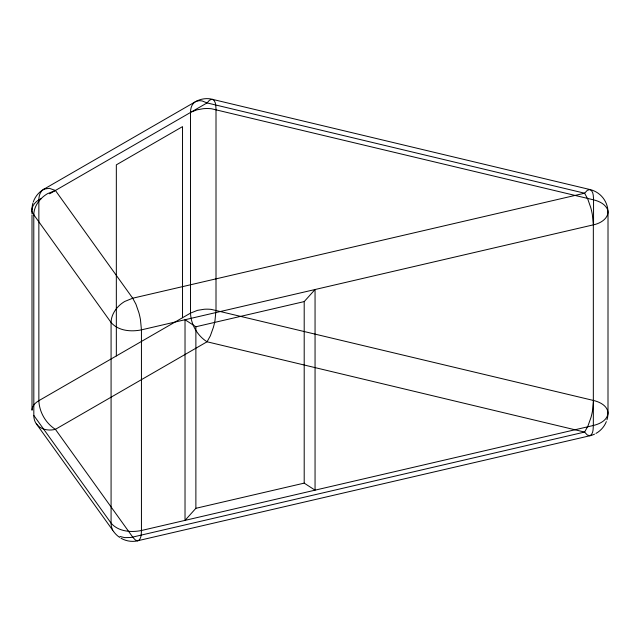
<?xml version="1.0" encoding="UTF-8"?>
<svg xmlns="http://www.w3.org/2000/svg" width="640" height="640" viewBox="0 0 640 640"><rect width="100%" height="100%" fill="white"/><g stroke="black" fill="none" stroke-linecap="round" stroke-linejoin="round"><path stroke-width="0.96" d="M32 214.912L32 410.224C32.032 405.976 35.384 402.648 38.856 400.672L190.504 313.12L197.448 310.352L204.232 309.256A40.312 40.312 0 0 1 211.2 309.376L593.552 400.48L592.552 410.648A74.408 74.408 0 0 1 590.928 417.648L587.896 426.136L584.6 432.072L132.704 537.08A25.696 25.696 0 0 1 130.328 537.528L124.632 537.624L119.976 536.464M32 213.648C30.368 206.776 35.488 201.04 41.392 198.56M36.336 423.904A14.536 14.536 0 0 1 33.824 415.4L33.784 214.752C33.848 208.336 37.248 202.376 41.776 198.008A30.92 30.92 0 0 1 47.448 193.72L55.4 190.472L207.048 102.92L209.464 100.264L211.856 99.208L590.04 189.56C593.672 191.344 593.304 196.384 593.552 199.832L593.552 224.856M304.2 301.6L315.056 289.52L315.056 490.16L304.2 483.128L195.88 508.304L185.024 520.376L185.024 319.736L195.88 326.768L304.2 301.6L304.2 483.128M211.136 98.984A23.4 23.4 0 0 0 195.352 101.76L43.704 189.312C40.032 191.464 38.824 196.032 38.856 200.032L38.856 400.672C39.296 412.08 45.736 423.248 55.4 429.336L133.032 537.536L135.392 540.008L137.384 540.824L589.896 435.76C593.488 433.96 593.08 428.928 593.336 425.496L593.336 224.856L592.36 214.68A76.264 76.264 0 0 0 590.776 207.672L587.816 199.168L584.6 193.208L207.048 102.92L202.12 100.944L199.44 100.664L196.448 101.24M195.352 101.76C191.68 103.912 190.472 108.48 190.504 112.472L190.504 313.12C190.936 324.528 197.384 335.696 207.048 341.784L584.6 432.072L587.288 435L589.896 435.76A23.4 23.4 0 0 0 594.512 434.16M138.512 540.584C141.504 538.296 141.24 533.896 141.44 530.504L141.44 329.864L140.464 319.688A76.264 76.264 0 0 0 138.88 312.68L135.92 304.176L132.704 298.216L55.4 190.472L49.312 188.296L44.064 189.12M49.64 193.8L55.104 190.648M191.568 111.896L196.92 109.848L203.264 108.696A40.24 40.24 0 0 1 211.48 108.76L593.552 199.832C598.776 201.136 604.336 203.576 607.048 208.504A8.432 8.432 0 0 1 608.016 212.32L608 412.96C607.528 420.32 599.64 424.008 593.336 425.496L185.024 520.376M184.24 520.56L141.44 530.504C131.128 532.616 118.344 531.648 111.08 523.144L33.784 415.4M593.552 400.48C599.784 401.992 607.544 405.688 608 412.96A23.4 23.4 0 0 1 606.976 419.8M212.496 99.272C216.12 101.056 215.76 106.096 216.008 109.544L216.008 310.192L215.008 320.36A74.408 74.408 0 0 1 213.384 327.36L210.344 335.848L207.048 341.784L55.4 429.336C48.76 431.032 40.608 429.752 36.384 423.872L112.632 530.136M33.784 214.752L111.08 322.496C118.344 331.008 131.128 331.968 141.44 329.864L593.336 224.856C600.296 223.52 609.12 218.392 607.904 210.232A23.4 23.4 0 0 0 590.04 189.56L587.36 190.288L584.6 193.208L132.704 298.216L124.744 301.464A30.92 30.92 0 0 0 119.072 305.752C114.544 310.12 111.144 316.08 111.08 322.496L111.08 523.144A14.536 14.536 0 0 0 113.632 531.648M195.88 326.768L195.88 508.304M182.528 317.72L182.528 126.632L116.336 164.848L116.336 355.936M33.816 214.728A9.008 9.008 0 0 1 31.936 209.584M32 209.584A23.4 23.4 0 0 1 32.944 203M33.296 201.896A23.4 23.4 0 0 1 43.704 189.312M606.344 421.608A23.4 23.4 0 0 1 595.944 433.432M138 540.768A23.4 23.4 0 0 1 120.96 538.216M119.608 537.368A23.4 23.4 0 0 1 113.688 531.616"/></g></svg>
